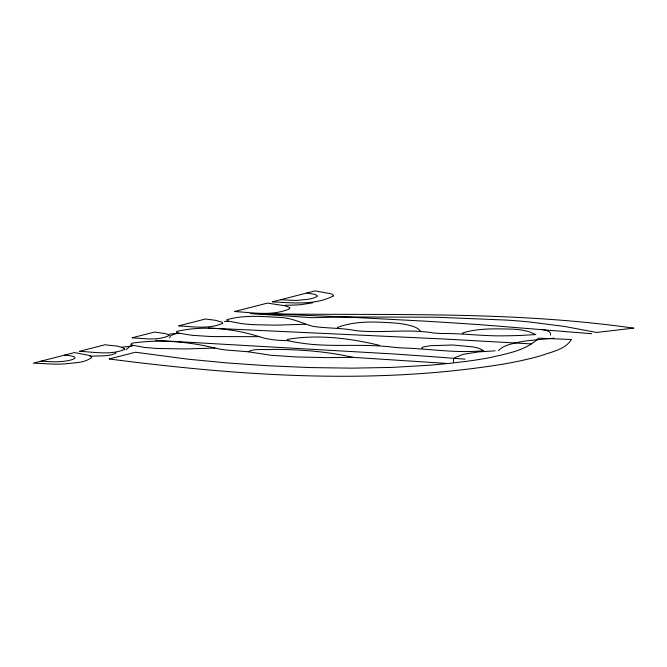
<?xml version="1.0" encoding="UTF-8"?>
<svg xmlns="http://www.w3.org/2000/svg" width="667" height="667" viewBox="0 0 667 667"><rect width="100%" height="100%" fill="white"/><g stroke="black" fill="none" stroke-linecap="round" stroke-linejoin="round"><path stroke-width="1" d="M169.601 337.669L170.86 335.618L173.862 334.175A37.269 6.02 -0.2 0 1 176.855 333.325L178.081 333.05L192.063 335.309L211.614 336.568L259.355 336.677L265.308 338.469L272.545 339.67A34.584 5.586 -0.2 0 0 278.481 340.262L288.678 340.77A58.488 9.455 -0.2 0 0 300.258 342.93C330.807 347.765 361.914 343.247 392.404 347.157A53.168 8.596 -0.2 0 0 403.452 347.991C430.215 348.824 456.837 353.477 483.767 350.675L479.081 348.366L473.278 346.923L452.885 344.989L430.215 345.731L423.253 346.973L421.861 347.84L422.161 348.432M550.55 335.084C551.392 330.599 544.831 330.307 541.938 329.34M498.449 350.584C502.835 345.831 509.563 344.447 515.566 342.863A74.737 12.081 -0.2 0 1 527.339 340.754L554.035 338.161M126.121 349.733L131.482 344.997L144.122 347.39L157.045 348.482L185.534 348.941L214.949 348.057L220.243 349.166A43.272 6.995 -0.2 0 0 225.98 349.983L248.182 351.767L270.519 355.211L295.781 356.953L326.622 357.629L352.868 357.337L448.016 363.515L466.983 361.281A173.628 28.056 -0.2 0 0 490.979 357.379C507.437 353.502 525.98 350.584 538.494 338.169L571.436 339.511C565.074 349.808 551.284 351.809 540.745 355.769A266.533 43.072 -0.2 0 1 502.643 364.224C372.394 385.209 239.328 375.729 109.155 358.979L135.468 352.234L187.986 359.196L226.938 362.923L267.834 365.758L309.638 367.55L351.301 368.151L391.779 367.425L430.04 365.216L448.016 363.515M312.898 302.768L301.426 304.602A24.829 4.01 -0.2 0 1 296.423 304.977L285.218 305.278M495.089 350.834L478.489 351.918L463.315 354.302L455.186 357.479L453.477 359.271L453.493 362.106M305.328 324.27L274.887 325.163L254.511 324.704A47.107 7.612 -0.2 0 1 241.579 323.595L227.497 320.994L226.797 319.768C243.03 314.907 260.839 316.4 277.622 317.359C290.087 317.284 301.159 322.728 312.64 326.321C327.03 328.498 341.512 327.764 355.828 330.632C381.582 333.442 407.67 328.648 433.175 332.925A34.992 5.653 -0.2 0 0 441.271 333.517C462.79 333.217 484.117 336.401 505.661 335.793A81.499 13.173 -0.2 0 0 520.952 335.434L535.793 334.584L528.431 331.482L520.752 329.89A26.738 4.319 -0.2 0 0 513.473 329.173C496.623 328.781 478.973 327.922 462.74 332.941L462.773 333.742M121.853 347.165L132.099 346.173L132.533 345.656L130.957 344.43L131.257 343.68A12.59 2.034 -0.2 0 1 132.941 343.021C160.188 339.22 188.269 341.571 214.949 348.057M89.895 356.278C98.408 355.503 107.887 356.92 115.766 353.227L115.708 352.409M169.168 334.117L178.906 333.467L176.613 332.249L176.547 331.474C203.343 325.213 233.15 328.498 259.355 336.677M224.445 321.469L228.314 321.302L227.497 320.994M269.585 313.865L346.348 317.025L424.462 321.127A1088.027 175.83 -0.2 0 1 484.976 325.054L591.646 333.717M208.287 328.056L446.623 339.136L531.557 343.922M155.511 340.37L392.688 353.91A1422.286 229.848 -0.2 0 1 465.007 359.154M280.59 299.733L293.071 300.4A16.708 2.701 -0.2 0 0 299.483 300.2C305.469 299.358 312.498 299.583 317.575 296.056L315.258 294.439L306.903 292.988M41.029 361.164L54.177 361.839A15.208 2.46 -0.2 0 0 59.847 361.631C69.443 361.289 85.826 356.895 64.599 355.119M352.868 357.337C326.722 351.417 299.808 349.441 273.045 349.366C265.499 350.242 254.135 348.124 248.182 351.767M379.39 345.331C349.558 338.144 317.617 334.209 287.277 339.411L287.285 340.07L288.678 340.77M420.31 330.865C416.542 326.547 410.455 325.563 405.144 324.395A45.656 7.379 -0.2 0 0 395.314 323.045C376.288 321.811 355.444 320.435 337.544 327.472L337.71 327.897M124.679 349.049L124.579 349.458C110.53 355.361 94.205 351.976 79.398 351.326L105.169 344.714C111.497 346.006 119.351 345.097 124.679 349.049M289.761 308.254L289.586 308.779C272.511 316.358 252.618 312.523 234.542 311.539L267.434 303.11L284.867 305.736L288.928 307.22L289.761 308.254M169.076 335.484C157.937 341.02 144.114 338.419 132.024 337.827L154.502 332.066L164.924 333.542L168.117 334.5L169.076 335.484M91.571 357.579C84.426 363.173 73.954 362.606 65.258 363.849A29.49 4.769 -0.2 0 1 55.386 364.19L33.35 363.131L74.462 352.585L89.236 355.369A31.924 5.161 -0.2 0 1 91.546 357.012L91.571 357.579M333.275 295.973C315.074 305.453 292.379 302.86 272.369 301.843L315.132 290.879L330.924 293.763A30.64 4.952 -0.2 0 1 333.275 295.406L333.275 295.973M222.369 323.478C208.746 329.315 193.013 326.663 178.623 325.88L205.486 318.993L215.616 320.327L222.053 322.244A21.411 3.46 -0.2 0 1 222.369 323.478M633.65 328.139L596.581 332.449L564.199 326.396L529.631 321.978A168.568 27.239 -0.2 0 0 506.503 320.085L436.785 317.234L349.841 316.958A478.031 77.255 -0.2 0 0 320.81 317.484L311.881 317.7L250.609 313.54C378.339 316.091 506.753 310.047 633.65 328.139"/></g></svg>
